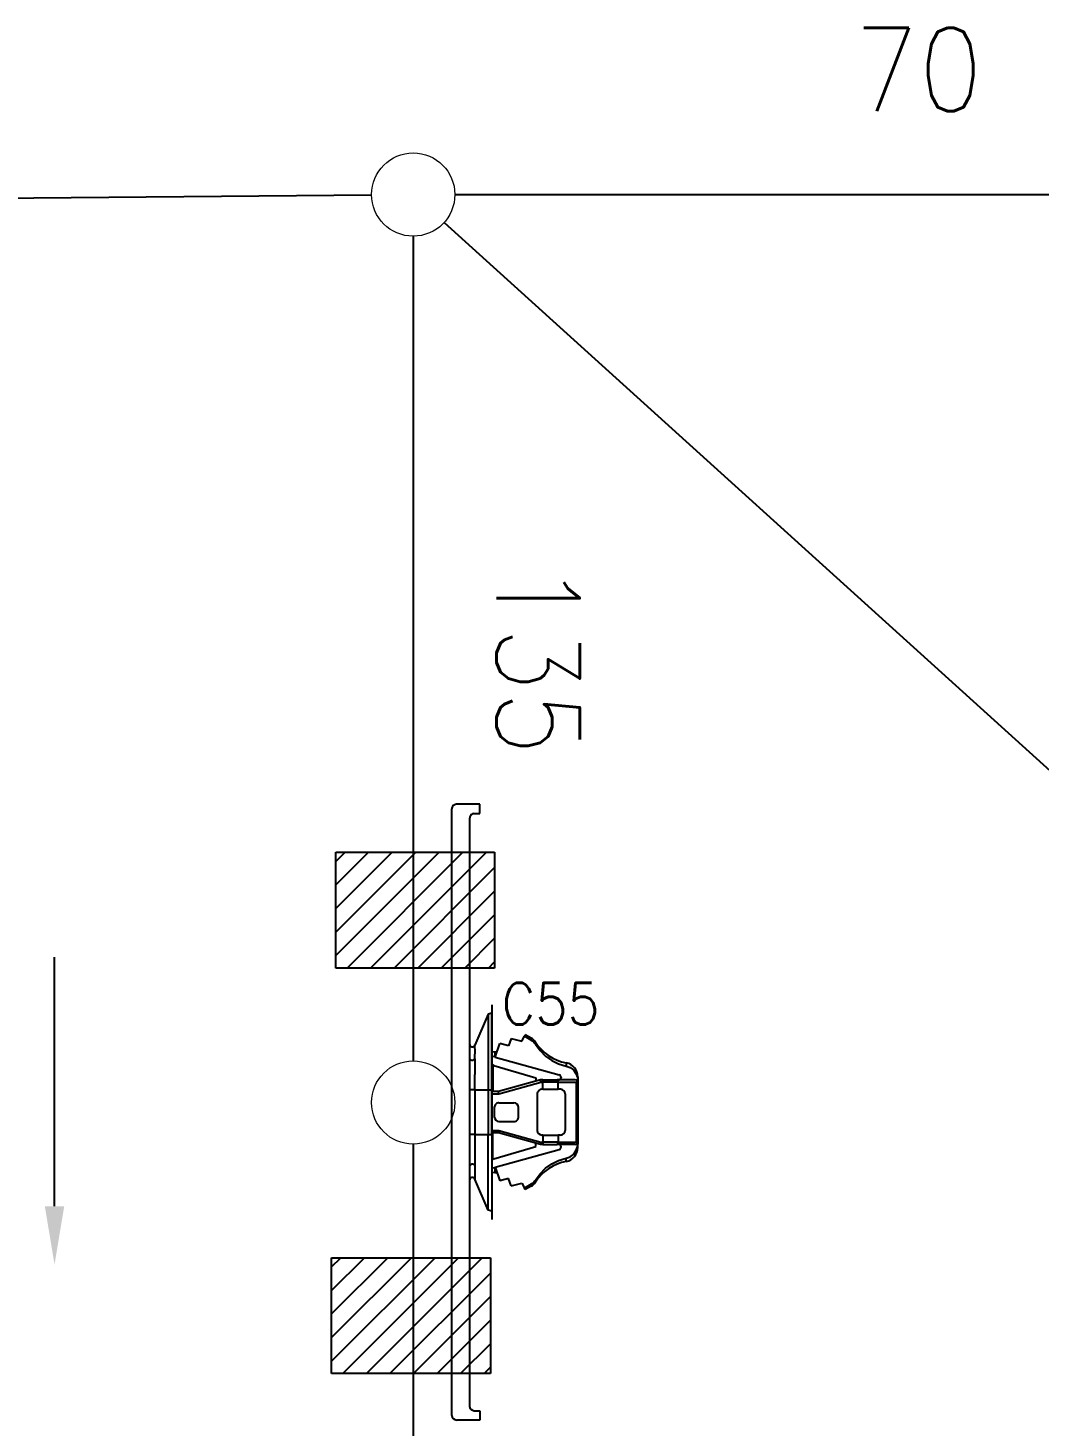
# Model space of a CAD drawing. Header units: inches. Extents: x 47316 to 59086, y 3141 to 11743.
# Drawn here: x 51932.8 to 51993.5, y 5751.6 to 5835.5 of the extents above; entities that cross this region are included whole.
import ezdxf

# ---------------------------------------------------------------- set-up
doc = ezdxf.new("R2010")
doc.units = ezdxf.units.IN
doc.header["$MEASUREMENT"] = 0
doc.styles.get("Standard").update_dxf_attribs({"font": ''})
doc.styles.get('Standard').set_extended_font_data('SimSun')
doc.linetypes.add('_VH_OTCON', pattern='A,0.0001,[7,VeSys.shx,S=0.1,R=0,X=0,Y=0],-0.4,[7,VeSys.shx,S=0.1,R=0,X=0,Y=0],-0.4,["X",Standard,S=1,R=0,X=-0.5,Y=-0.5],-0.0001,[7,VeSys.shx,S=0.1,R=0,X=0,Y=0],-0.4', length=1.2002)
doc.linetypes.add('_VH_UNTAPED', pattern='A,0.0001,[17,VeSys.shx,S=0.1,R=0,X=0,Y=0],-0.4', length=0.4001)

msp = doc.modelspace()

# ---------------------------------------------------------------- linework, layer by layer
at = {"color": 0, "linetype": '_VH_OTCON', "ltscale": 5}
for p, q in [((51899.929, 5825.05), (51953.43, 5825.507)), ((51958.429, 5825.529), (52013.657, 5825.529)), ((51955.929, 5823.029), (51955.929, 5773.529)), ((51955.929, 5768.529), (51955.929, 5724.529))]:
    msp.add_line(p, q, dxfattribs=at)
at = {"color": 0, "linetype": '_VH_UNTAPED', "ltscale": 5}
msp.add_line((51957.783, 5823.851), (52028.217, 5760.101), dxfattribs=at)
at = {"color": 0, "lineweight": -3}
for p, q in [((51959.929, 5788.929), (51958.529, 5788.929)), ((51959.929, 5788.369), (51959.929, 5788.929)), ((51958.249, 5752.249), (51958.249, 5788.649)), ((51959.313, 5788.089), (51959.313, 5752.809)), ((51959.593, 5788.369), (51959.929, 5788.369)), ((51960.433, 5776.331), (51959.636, 5774.468)), ((51960.657, 5776.385), (51960.433, 5776.331)), ((51960.433, 5776.331), (51960.433, 5775.721)), ((51960.657, 5776.889), (51960.657, 5771.849)), ((51960.657, 5775.77), (51960.657, 5776.385)), ((51960.433, 5775.721), (51960.433, 5771.793)), ((51960.657, 5771.793), (51960.657, 5775.77)), ((51961.805, 5774.873), (51961.655, 5774.435)), ((51961.805, 5774.873), (51962.457, 5774.71)), ((51962.457, 5774.71), (51962.601, 5775.005)), ((51962.645, 5775.097), (51962.601, 5775.005)), ((51963.018, 5774.768), (51962.601, 5775.005)), ((51963.018, 5774.89), (51962.645, 5775.097)), ((51963.018, 5774.768), (51963.018, 5774.89)), ((51963.27, 5774.652), (51963.27, 5774.522)), ((51959.636, 5774.368), (51959.636, 5774.468)), ((51959.636, 5773.649), (51959.637, 5773.836)), ((51959.637, 5773.836), (51959.638, 5774.051)), ((51960.657, 5774.082), (51960.825, 5774.078)), ((51960.825, 5773.765), (51960.657, 5773.812)), ((51960.825, 5774.078), (51960.965, 5774.075)), ((51960.825, 5774.078), (51960.825, 5773.765)), ((51960.825, 5773.765), (51960.855, 5773.757)), ((51960.855, 5773.757), (51961.133, 5774.565)), ((51960.855, 5773.757), (51964.699, 5772.689)), ((51961.655, 5774.435), (51961.133, 5774.565)), ((51960.657, 5773.35), (51960.713, 5773.299)), ((51960.713, 5773.299), (51960.713, 5771.681)), ((51960.713, 5773.299), (51960.769, 5773.249)), ((51960.769, 5773.249), (51963.289, 5772.507)), ((51965.119, 5773.405), (51965.119, 5773.218)), ((51959.637, 5771.793), (51959.636, 5772.706)), ((51963.569, 5772.381), (51961.049, 5771.681)), ((51961.069, 5771.541), (51963.589, 5772.241)), ((51963.289, 5772.507), (51963.289, 5772.303)), ((51963.589, 5772.241), (51963.569, 5772.381)), ((51963.711, 5772.381), (51963.569, 5772.381)), ((51963.589, 5772.241), (51963.711, 5772.241)), ((51963.711, 5772.241), (51963.711, 5772.381)), ((51963.711, 5772.381), (51964.573, 5772.381)), ((51963.711, 5771.821), (51963.711, 5772.241)), ((51964.63, 5772.241), (51963.711, 5772.241)), ((51965.655, 5772.381), (51964.573, 5772.381)), ((51964.63, 5771.821), (51964.63, 5772.241)), ((51964.63, 5772.241), (51965.727, 5772.241)), ((51964.801, 5772.554), (51964.801, 5772.521)), ((51965.727, 5768.657), (51965.727, 5772.241)), ((51965.808, 5772.359), (51965.808, 5772.366)), ((51965.809, 5772.313), (51965.808, 5772.359)), ((51965.809, 5772.579), (51965.809, 5772.313)), ((51965.809, 5772.313), (51965.809, 5768.584)), ((51959.481, 5771.793), (51959.313, 5771.793)), ((51959.637, 5771.793), (51959.481, 5771.793)), ((51959.637, 5771.793), (51959.637, 5769.105)), ((51959.637, 5771.793), (51960.433, 5771.793)), ((51960.433, 5771.793), (51960.433, 5769.105)), ((51960.433, 5771.793), (51960.657, 5771.793)), ((51960.657, 5769.049), (51960.657, 5771.849)), ((51960.657, 5771.793), (51960.657, 5769.105)), ((51961.049, 5771.681), (51960.657, 5771.681)), ((51960.657, 5771.541), (51961.069, 5771.541)), ((51961.069, 5771.541), (51961.049, 5771.681)), ((51963.373, 5771.541), (51963.373, 5769.357)), ((51963.711, 5771.821), (51963.653, 5771.821)), ((51963.711, 5771.821), (51964.63, 5771.821)), ((51964.773, 5771.821), (51964.63, 5771.821)), ((51965.053, 5771.541), (51965.053, 5769.357)), ((51960.797, 5770.729), (51960.797, 5770.169)), ((51961.077, 5771.009), (51961.973, 5771.009)), ((51962.253, 5770.169), (51962.253, 5770.729)), ((51961.077, 5769.889), (51961.973, 5769.889)), ((51959.481, 5769.105), (51959.313, 5769.105)), ((51959.637, 5769.105), (51959.481, 5769.105)), ((51959.637, 5769.105), (51959.636, 5768.198)), ((51959.637, 5769.105), (51960.433, 5769.105)), ((51960.433, 5765.176), (51960.433, 5769.105)), ((51960.433, 5769.105), (51960.657, 5769.105)), ((51960.657, 5769.357), (51961.069, 5769.357)), ((51961.049, 5769.217), (51960.657, 5769.217)), ((51960.657, 5769.105), (51960.657, 5765.128)), ((51960.657, 5769.049), (51960.657, 5764.009)), ((51960.713, 5767.598), (51960.713, 5769.217)), ((51961.069, 5769.357), (51961.049, 5769.217)), ((51963.569, 5768.517), (51961.049, 5769.217)), ((51961.069, 5769.357), (51963.589, 5768.657)), ((51963.711, 5769.077), (51963.653, 5769.077)), ((51963.711, 5769.077), (51963.711, 5768.657)), ((51963.711, 5769.077), (51964.63, 5769.077)), ((51964.63, 5769.077), (51964.63, 5768.657)), ((51964.773, 5769.077), (51964.63, 5769.077)), ((51959.636, 5768.198), (51959.636, 5767.248)), ((51960.769, 5767.649), (51963.289, 5768.391)), ((51960.855, 5767.141), (51964.699, 5768.208)), ((51963.289, 5768.391), (51963.289, 5768.595)), ((51963.589, 5768.657), (51963.569, 5768.517)), ((51963.711, 5768.517), (51963.569, 5768.517)), ((51963.589, 5768.657), (51963.711, 5768.657)), ((51963.711, 5768.657), (51963.711, 5768.517)), ((51964.63, 5768.657), (51963.711, 5768.657)), ((51963.711, 5768.517), (51964.573, 5768.517)), ((51965.655, 5768.517), (51964.573, 5768.517)), ((51964.63, 5768.657), (51965.727, 5768.657)), ((51964.801, 5768.343), (51964.801, 5768.377)), ((51965.809, 5768.584), (51965.808, 5768.539)), ((51965.808, 5768.539), (51965.808, 5768.532)), ((51965.809, 5768.319), (51965.809, 5768.584)), ((51959.636, 5767.248), (51959.637, 5767.057)), ((51959.637, 5767.057), (51959.637, 5766.835)), ((51960.657, 5767.548), (51960.713, 5767.598)), ((51960.657, 5767.086), (51960.825, 5767.132)), ((51960.713, 5767.598), (51960.769, 5767.649)), ((51960.825, 5767.132), (51960.855, 5767.141)), ((51960.825, 5767.132), (51960.825, 5766.819)), ((51960.855, 5767.141), (51961.133, 5766.333)), ((51965.119, 5767.492), (51965.119, 5767.68)), ((51959.637, 5766.835), (51959.636, 5766.521)), ((51959.636, 5766.521), (51959.636, 5766.429)), ((51960.433, 5764.567), (51959.636, 5766.429)), ((51960.825, 5766.819), (51960.657, 5766.816)), ((51960.825, 5766.819), (51960.965, 5766.822)), ((51961.655, 5766.463), (51961.133, 5766.333)), ((51961.805, 5766.025), (51961.655, 5766.463)), ((51963.27, 5766.245), (51963.27, 5766.375)), ((51961.805, 5766.025), (51962.457, 5766.187)), ((51962.457, 5766.187), (51962.601, 5765.892)), ((51963.018, 5766.13), (51962.601, 5765.892)), ((51962.645, 5765.801), (51962.601, 5765.892)), ((51963.018, 5766.007), (51962.645, 5765.801)), ((51963.018, 5766.13), (51963.018, 5766.007)), ((51960.433, 5764.567), (51960.433, 5765.176)), ((51960.657, 5764.513), (51960.433, 5764.567)), ((51960.657, 5765.128), (51960.657, 5764.513)), ((51959.929, 5751.969), (51958.529, 5751.969)), ((51959.593, 5752.529), (51959.929, 5752.529)), ((51959.929, 5752.529), (51959.929, 5751.969))]:
    msp.add_line(p, q, dxfattribs=at)
at = {"color": 0}
for p, q in [((51951.29, 5785.503), (51951.839, 5786.053)), ((51951.29, 5784.089), (51953.253, 5786.053)), ((51951.29, 5782.675), (51954.667, 5786.053)), ((51951.29, 5781.26), (51956.082, 5786.053)), ((51951.29, 5779.846), (51957.496, 5786.053)), ((51951.29, 5786.053), (51960.815, 5786.053)), ((51951.29, 5779.101), (51951.29, 5786.053)), ((51951.958, 5779.101), (51958.91, 5786.053)), ((51953.372, 5779.101), (51960.324, 5786.053)), ((51960.815, 5786.053), (51960.815, 5779.101)), ((51954.787, 5779.101), (51960.815, 5785.129)), ((51956.201, 5779.101), (51960.815, 5783.715)), ((51957.615, 5779.101), (51960.815, 5782.301)), ((51959.029, 5779.101), (51960.815, 5780.887)), ((51960.815, 5779.101), (51951.29, 5779.101)), ((51960.443, 5779.101), (51960.815, 5779.472)), ((51951.033, 5761.164), (51951.583, 5761.713)), ((51951.033, 5759.749), (51952.997, 5761.713)), ((51951.033, 5758.335), (51954.411, 5761.713)), ((51951.033, 5756.921), (51955.826, 5761.713)), ((51951.033, 5755.507), (51957.24, 5761.713)), ((51951.033, 5761.713), (51960.559, 5761.713)), ((51951.033, 5754.761), (51951.033, 5761.713)), ((51951.702, 5754.761), (51958.654, 5761.713)), ((51953.116, 5754.761), (51960.068, 5761.713)), ((51960.559, 5761.713), (51960.559, 5754.761)), ((51954.53, 5754.761), (51960.559, 5760.79)), ((51955.945, 5754.761), (51960.559, 5759.375)), ((51957.359, 5754.761), (51960.559, 5757.961)), ((51958.773, 5754.761), (51960.559, 5756.547)), ((51960.559, 5754.761), (51951.033, 5754.761)), ((51960.187, 5754.761), (51960.559, 5755.133))]:
    msp.add_line(p, q, dxfattribs=at)
msp.add_line((51934.402, 5764.805), (51934.402, 5779.753))
at = {"color": 0, "lineweight": -3}
for points in [[(51963.27, 5774.522), (51963.545, 5774.145), (51963.876, 5773.817), (51964.248, 5773.552), (51964.658, 5773.351), (51965.119, 5773.218)], [(51959.313, 5773.698), (51959.317, 5773.674), (51959.326, 5773.65), (51959.341, 5773.628), (51959.389, 5773.592), (51959.453, 5773.573), (51959.525, 5773.575), (51959.588, 5773.6), (51959.636, 5773.649)], [(51965.119, 5773.218), (51965.35, 5773.134), (51965.547, 5772.986), (51965.699, 5772.775), (51965.787, 5772.53), (51965.808, 5772.366)], [(51964.63, 5772.241), (51964.613, 5772.34), (51964.595, 5772.37), (51964.573, 5772.381)], [(51965.808, 5772.359), (51965.792, 5772.325), (51965.727, 5772.241)], [(51964.573, 5768.517), (51964.578, 5768.517), (51964.584, 5768.519), (51964.595, 5768.527), (51964.613, 5768.558), (51964.63, 5768.657)], [(51965.119, 5767.68), (51965.35, 5767.763), (51965.547, 5767.912), (51965.699, 5768.123), (51965.787, 5768.368), (51965.808, 5768.532)], [(51965.808, 5768.539), (51965.792, 5768.572), (51965.727, 5768.657)], [(51959.636, 5767.248), (51959.621, 5767.27), (51959.573, 5767.306), (51959.508, 5767.325), (51959.436, 5767.322), (51959.373, 5767.297), (51959.349, 5767.278), (51959.313, 5767.199)], [(51963.27, 5766.375), (51963.545, 5766.752), (51963.876, 5767.08), (51964.248, 5767.345), (51964.658, 5767.546), (51965.119, 5767.68)]]:
    msp.add_lwpolyline(points, dxfattribs=at)
at = {"color": 0, "linetype": 'Continuous', "lineweight": 15}
for centre in [(51955.929, 5825.529), (51955.929, 5771.029)]:
    msp.add_circle(centre, 2.5, dxfattribs=at)
at = {"color": 0, "lineweight": -3}
for centre, radius, start, end in [((51958.529, 5788.649), 0.28, 90, 180.00001), ((51959.593, 5788.089), 0.28, 90, 180.00001), ((51962.678, 5774.278), 0.7, 32.28522, 60.97793), ((51962.666, 5774.155), 0.707, 31.35862, 60.19935), ((51965.613, 5776.133), 2.772, 212.28521, 259.72956), ((51959.481, 5774.534), 0.168, 180.00021, 336.81805), ((51939.154, 5774.091), 20.484, 359.88701, 0.77481), ((52092.805, 5773.122), 133.17, 179.77301, 180.17884), ((51964.969, 5772.579), 0.84, 0, 79.72956), ((51964.661, 5772.521), 0.14, 270, 0), ((51964.661, 5772.554), 0.14, 0.00001, 74.47589), ((51965.658, 5771.613), 0.768, 78.7356, 90.22356), ((51963.653, 5771.541), 0.28, 90, 180.00001), ((51964.773, 5771.541), 0.28, 0.00001, 90), ((51961.077, 5770.729), 0.28, 90, 180.00001), ((51961.973, 5770.729), 0.28, 0, 90), ((51961.077, 5770.169), 0.28, 180.00001, 270), ((51961.973, 5770.169), 0.28, 270, 0.00001), ((51963.653, 5769.357), 0.28, 180.00001, 270), ((51964.773, 5769.357), 0.28, 270, 0), ((51964.661, 5768.377), 0.14, 0, 90), ((51964.661, 5768.343), 0.14, 285.52412, 0), ((51964.969, 5768.319), 0.84, 280.27044, 0), ((51965.658, 5769.285), 0.768, 269.77643, 281.2644), ((51965.613, 5764.765), 2.772, 100.27044, 147.71479), ((51959.481, 5766.363), 0.168, 23.18196, 179.99979), ((51962.666, 5766.743), 0.707, 299.80064, 328.64138), ((51962.678, 5766.619), 0.7, 299.02207, 327.71477), ((51959.593, 5752.809), 0.28, 180.00001, 270), ((51958.529, 5752.249), 0.28, 180.00001, 270)]:
    msp.add_arc(centre, radius, start, end, dxfattribs=at)
msp.add_solid([(51934.985, 5764.805), (51934.402, 5761.305), (51933.818, 5764.805)])

# ---------------------------------------------------------------- texts
at = {"color": 7, "linetype": '_VH_OTCON', "lineweight": 18, "ltscale": 5, "insert": (51982.4, 5835.529), "char_height": 5, "width": 8.57143, "attachment_point": 1}
msp.add_mtext('\\Fromans.shx;\\W0.9000000000;\\T1.0000000000;\\o\\l70', dxfattribs=at)
at = {"color": 7, "linetype": '_VH_OTCON', "lineweight": 18, "ltscale": 5, "insert": (51965.929, 5803.422), "char_height": 5, "width": 12.85714, "attachment_point": 1, "rotation": 270}
msp.add_mtext('\\Fromans.shx;\\W0.9000000000;\\T1.0000000000;\\o\\l135', dxfattribs=at)
at = {"color": 21, "linetype": 'Continuous', "lineweight": 15, "insert": (51961.239, 5778.204), "char_height": 2.5, "width": 6.53571, "attachment_point": 1}
msp.add_mtext('\\Fromans.shx;\\W0.9000000000;\\T1.0000000000;\\o\\lC55', dxfattribs=at)

doc.saveas('drawing.dxf')
